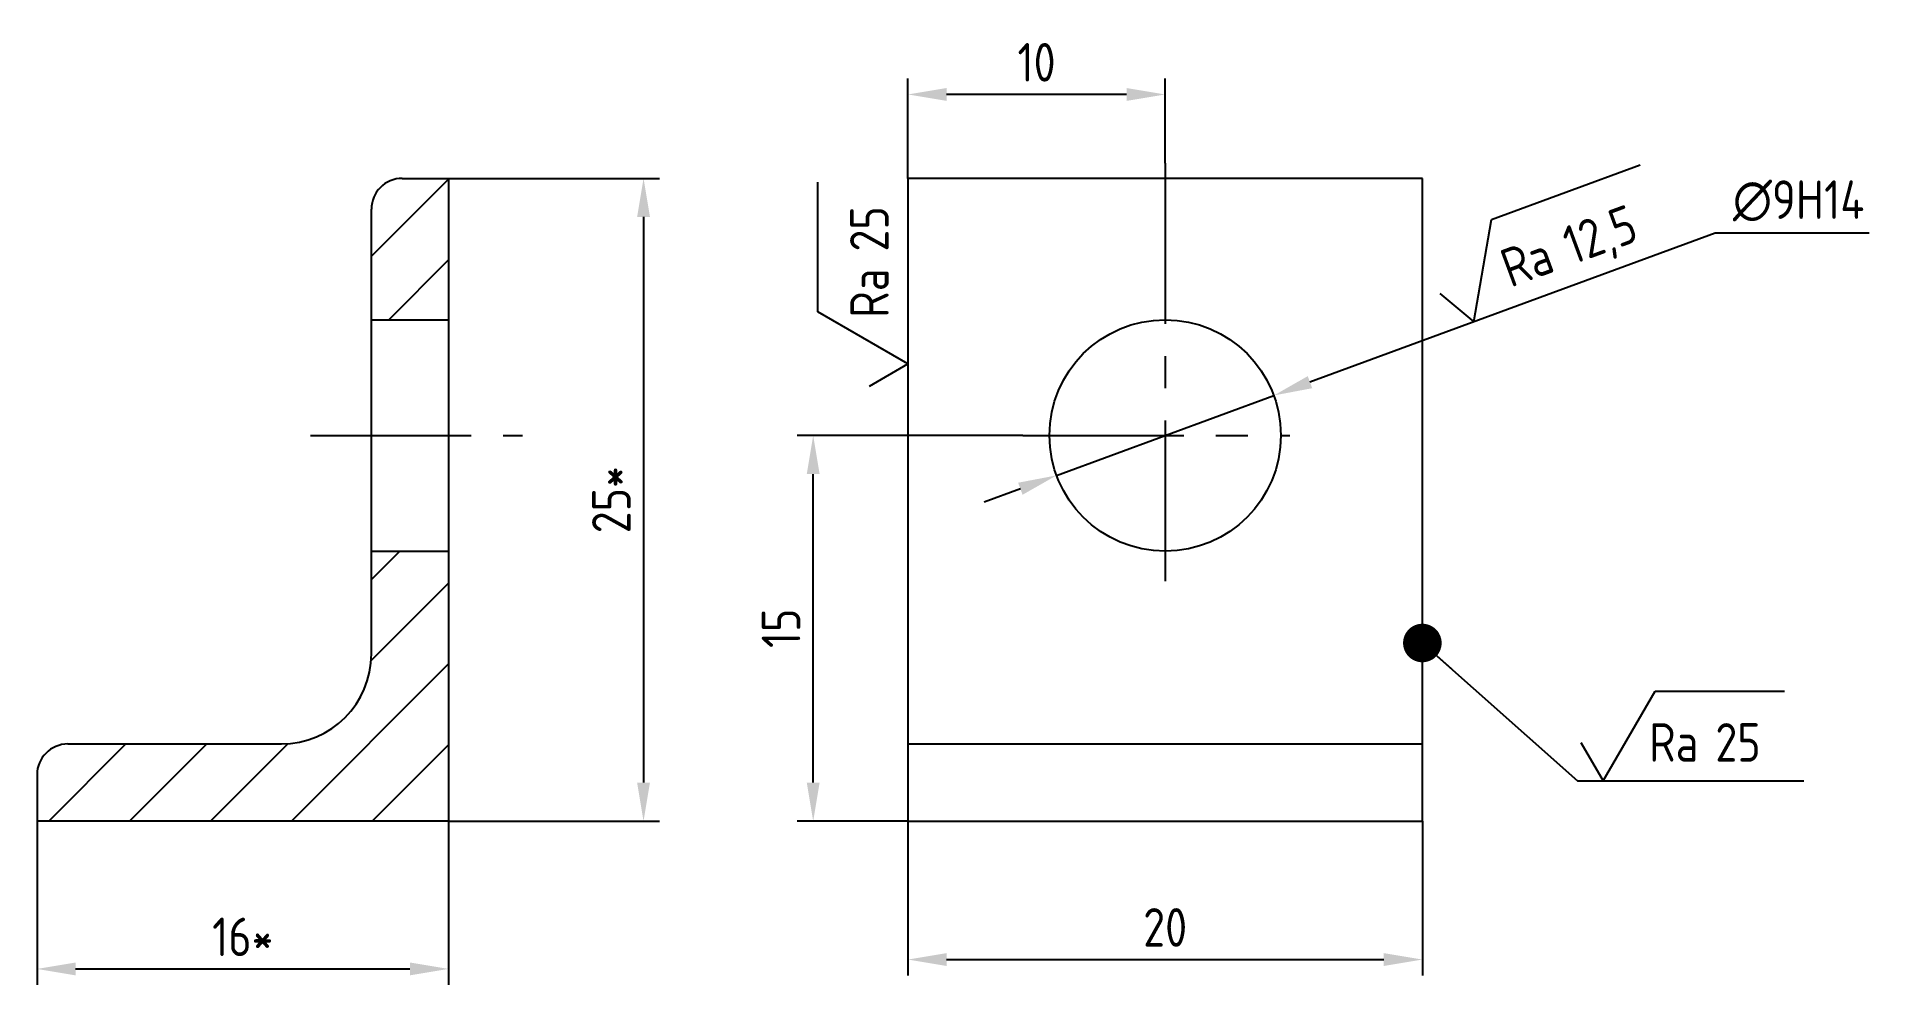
# Model space of a CAD drawing. Header units: millimetres. Extents: x 3 to 579, y 7 to 103.
# Drawn here: x 122.1 to 194, y 65.8 to 102.7 of the extents above; entities outside this region: 1.
import ezdxf

# ---------------------------------------------------------------- set-up
doc = ezdxf.new("R2010")
doc.units = ezdxf.units.MM
doc.header["$LTSCALE"] = 5
doc.linetypes.add('CENTER', pattern=[2, 1.25, -0.25, 0.25, -0.25])
for name, color, linetype in [('CEN', 5, 'CENTER'), ('Con', 6, 'Continuous'), ('DIM', 7, 'Continuous'), ('HATCH', 2, 'Continuous'), ('Text', 3, 'Continuous')]:
    doc.layers.add(name, color=color, linetype=linetype)
doc.styles.add('Style1', font='romans.shx', dxfattribs={"width": 0.8})
doc.dimstyles.new('Lin0.5', dxfattribs={"dimscale": 0.5, "dimtxt": 3, "dimasz": 3, "dimexe": 1.25, "dimexo": 0, "dimgap": 1, "dimtad": 1, "dimtoh": 1, "dimdec": 3, "dimtxsty": 'Style1', "dimcen": 2.5, "dimclrt": 3, "dimadec": 0, "dimazin": 0, "dimtfac": 1, "dimtdec": 3, "dimtmove": 0, "dimatfit": 3, "dimldrblk": 'DOT', "dimfxl": 1, "dimarcsym": 0})

# ---------------------------------------------------------------- blocks, each defined once
blk = doc.blocks.new('*D36')
at = {"layer": 'Defpoints', "color": 0, "transparency": 16777216}
for p in [(122.053, 72.222), (138.053, 72.222), (138.053, 66.472)]:
    blk.add_point(p, dxfattribs=at)
at = {"layer": 'DIM', "color": 0, "lineweight": -2, "transparency": 16777216}
for p, q in [((122.053, 72.222), (122.053, 65.847)), ((138.053, 72.222), (138.053, 65.847)), ((123.553, 66.472), (136.553, 66.472))]:
    blk.add_line(p, q, dxfattribs=at)
at = {"layer": 'DIM', "color": 0, "transparency": 16777216}
for points in [[(123.553, 66.722), (123.553, 66.222), (122.053, 66.472)], [(136.553, 66.722), (136.553, 66.222), (138.053, 66.472)]]:
    blk.add_solid(points, dxfattribs=at)
at = {"layer": 'DIM', "color": 3, "transparency": 16777216, "insert": (130.053, 67.722), "char_height": 1.5, "attachment_point": 5, "style": 'Style1'}
blk.add_mtext('16*', dxfattribs=at)
blk = doc.blocks.new('_Dot')
at = {"color": 0, "linetype": 'ByBlock', "lineweight": -2}
blk.add_line((-0.5, 0), (-1, 0), dxfattribs=at)
at = {"color": 0, "linetype": 'ByBlock', "const_width": 0.5}
blk.add_lwpolyline([(-0.25, 0, 1), (0.25, 0, 1)], format="xyb", close=True, dxfattribs=at)
blk = doc.blocks.new('*D37')
at = {"layer": 'Defpoints', "color": 0, "transparency": 16777216}
for p in [(155.916, 100.486), (155.916, 97.222), (165.916, 97.81)]:
    blk.add_point(p, dxfattribs=at)
at = {"layer": 'DIM', "color": 0, "lineweight": -2, "transparency": 16777216}
for p, q in [((155.916, 97.222), (155.916, 101.111)), ((165.916, 97.81), (165.916, 101.111)), ((164.416, 100.486), (157.416, 100.486))]:
    blk.add_line(p, q, dxfattribs=at)
at = {"layer": 'DIM', "color": 0, "transparency": 16777216}
for points in [[(157.416, 100.736), (157.416, 100.236), (155.916, 100.486)], [(164.416, 100.736), (164.416, 100.236), (165.916, 100.486)]]:
    blk.add_solid(points, dxfattribs=at)
at = {"layer": 'DIM', "color": 3, "transparency": 16777216, "insert": (160.916, 101.736), "char_height": 1.5, "attachment_point": 5, "style": 'Style1'}
blk.add_mtext('10', dxfattribs=at)
blk = doc.blocks.new('*D38')
at = {"layer": 'Defpoints', "color": 0, "transparency": 16777216}
for p in [(152.231, 87.222), (160.387, 87.222), (155.916, 72.222)]:
    blk.add_point(p, dxfattribs=at)
at = {"layer": 'DIM', "color": 0, "lineweight": -2, "transparency": 16777216}
for p, q in [((160.387, 87.222), (151.606, 87.222)), ((152.231, 73.722), (152.231, 85.722)), ((155.916, 72.222), (151.606, 72.222))]:
    blk.add_line(p, q, dxfattribs=at)
at = {"layer": 'DIM', "color": 0, "transparency": 16777216}
for points in [[(151.981, 85.722), (152.481, 85.722), (152.231, 87.222)], [(151.981, 73.722), (152.481, 73.722), (152.231, 72.222)]]:
    blk.add_solid(points, dxfattribs=at)
at = {"layer": 'DIM', "color": 3, "transparency": 16777216, "insert": (150.981, 79.722), "char_height": 1.5, "attachment_point": 5, "rotation": 90, "style": 'Style1'}
blk.add_mtext('15', dxfattribs=at)
blk = doc.blocks.new('*D39')
at = {"layer": 'Defpoints', "color": 0, "transparency": 16777216}
for p in [(170.139, 88.777), (161.693, 85.668)]:
    blk.add_point(p, dxfattribs=at)
at = {"layer": 'DIM', "color": 0, "lineweight": -2, "transparency": 16777216}
for p, q in [((187.305, 95.095), (171.547, 89.295)), ((193.291, 95.095), (187.305, 95.095)), ((161.693, 85.668), (170.139, 88.777)), ((160.286, 85.15), (158.878, 84.632))]:
    blk.add_line(p, q, dxfattribs=at)
at = {"layer": 'DIM', "color": 0, "transparency": 16777216}
for points in [[(171.461, 89.53), (171.633, 89.06), (170.139, 88.777)], [(160.199, 85.384), (160.372, 84.915), (161.693, 85.668)]]:
    blk.add_solid(points, dxfattribs=at)
at = {"layer": 'DIM', "color": 3, "transparency": 16777216, "insert": (190.548, 96.345), "char_height": 1.5, "attachment_point": 5, "style": 'Style1'}
blk.add_mtext('∅9Н14', dxfattribs=at)
blk = doc.blocks.new('sherISO_01')
at = {"layer": 'Text'}
blk.add_line((4.04, 7), (16.36, 7), dxfattribs=at)
blk.add_lwpolyline([(-1.73, 3), (0, 0), (4.04, 7)], dxfattribs=at)
at = {"layer": 'Text', "style": 'Style1', "width": 0.8}
blk.add_text('Ra', height=3, dxfattribs=at).set_placement((3.58, 1.5))
blk.add_attdef('12,5', (8.73, 1.5), '', height=3, dxfattribs=at)
blk = doc.blocks.new('*D40')
at = {"layer": 'Defpoints', "color": 0, "transparency": 16777216}
for p in [(138.053, 97.222), (138.053, 72.222), (145.635, 72.222)]:
    blk.add_point(p, dxfattribs=at)
at = {"layer": 'DIM', "color": 0, "lineweight": -2, "transparency": 16777216}
for p, q in [((138.053, 97.222), (146.26, 97.222)), ((145.635, 95.722), (145.635, 73.722)), ((138.053, 72.222), (146.26, 72.222))]:
    blk.add_line(p, q, dxfattribs=at)
at = {"layer": 'DIM', "color": 0, "transparency": 16777216}
for points in [[(145.385, 95.722), (145.885, 95.722), (145.635, 97.222)], [(145.385, 73.722), (145.885, 73.722), (145.635, 72.222)]]:
    blk.add_solid(points, dxfattribs=at)
at = {"layer": 'DIM', "color": 3, "transparency": 16777216, "insert": (144.385, 84.722), "char_height": 1.5, "attachment_point": 5, "rotation": 90, "style": 'Style1'}
blk.add_mtext('25*', dxfattribs=at)
blk = doc.blocks.new('*D41')
at = {"layer": 'Defpoints', "color": 0, "transparency": 16777216}
for p in [(155.916, 72.222), (175.916, 72.222), (175.916, 66.837)]:
    blk.add_point(p, dxfattribs=at)
at = {"layer": 'DIM', "color": 0, "lineweight": -2, "transparency": 16777216}
for p, q in [((155.916, 72.222), (155.916, 66.212)), ((175.916, 72.222), (175.916, 66.212)), ((157.416, 66.837), (174.416, 66.837))]:
    blk.add_line(p, q, dxfattribs=at)
at = {"layer": 'DIM', "color": 0, "transparency": 16777216}
for points in [[(157.416, 67.087), (157.416, 66.587), (155.916, 66.837)], [(174.416, 67.087), (174.416, 66.587), (175.916, 66.837)]]:
    blk.add_solid(points, dxfattribs=at)
at = {"layer": 'DIM', "color": 3, "transparency": 16777216, "insert": (165.916, 68.087), "char_height": 1.5, "attachment_point": 5, "style": 'Style1'}
blk.add_mtext('20', dxfattribs=at)
blk = doc.blocks.new('sherISO_04')
at = {"layer": 'Text'}
blk.add_line((4.04, 7), (14.12, 7), dxfattribs=at)
blk.add_lwpolyline([(-1.73, 3), (0, 0), (4.04, 7)], dxfattribs=at)
at = {"layer": 'Text', "style": 'Style1', "width": 0.8}
blk.add_text('Ra', height=3, dxfattribs=at).set_placement((3.58, 1.5))
blk.add_attdef('3,2', (8.73, 1.5), '', height=3, dxfattribs=at)

msp = doc.modelspace()

# ---------------------------------------------------------------- hatches: boundary and pattern name
at = {"layer": 'HATCH'}
h = msp.add_hatch(dxfattribs=at)
h.set_pattern_fill('ANSI31', color=256, scale=0.7, style=0)
h.paths.add_polyline_path([(135.053, 91.7223), (138.053, 91.7223), (138.053, 97.2223), (136.253, 97.2223, 0.4142136), (135.053, 96.0223)])
h.paths.add_polyline_path([(131.553, 75.2223), (123.253, 75.2223, 0.4142136), (122.053, 74.0223), (122.053, 72.2223), (138.053, 72.2223), (138.053, 82.7223), (135.053, 82.7223), (135.053, 78.7223, -0.4142136)])

# ---------------------------------------------------------------- linework, layer by layer
at = {"layer": 'CEN'}
for p, q in [((165.9164, 97.8103), (165.9164, 80.9912)), ((132.683, 87.2223), (140.9265, 87.2223)), ((160.3866, 87.2223), (170.7602, 87.2223))]:
    msp.add_line(p, q, dxfattribs=at)
at = {"layer": 'Con', "ltscale": 0.02418}
for p, q in [((136.253, 97.2223), (138.053, 97.2223)), ((138.053, 97.2223), (138.053, 72.2223)), ((135.053, 78.7223), (135.053, 96.0223)), ((123.253, 75.2223), (131.553, 75.2223)), ((155.9164, 75.2223), (175.9164, 75.2223)), ((122.053, 74.0223), (122.053, 72.2223)), ((138.053, 72.2223), (122.053, 72.2223))]:
    msp.add_line(p, q, dxfattribs=at)
at = {"layer": 'Con'}
for p, q in [((175.9164, 97.2223), (155.9164, 97.2223)), ((155.9164, 97.2223), (155.9164, 72.2223)), ((175.9164, 72.2223), (175.9164, 97.2223)), ((135.053, 91.7223), (138.053, 91.7223)), ((135.0614, 82.7223), (138.053, 82.7223)), ((155.9164, 72.2223), (175.9164, 72.2223))]:
    msp.add_line(p, q, dxfattribs=at)
msp.add_circle((165.9164, 87.2223), 4.5, dxfattribs=at)
at = {"layer": 'Con', "ltscale": 0.02418}
for centre, radius, start, end in [((136.253, 96.0223), 1.2, 90, 180), ((131.553, 78.7223), 3.5, 270, 0), ((123.253, 74.0223), 1.2, 90, 180)]:
    msp.add_arc(centre, radius, start, end, dxfattribs=at)
at = {"layer": 'Defpoints'}
msp.add_circle((563.1378, 22.366), 15.5005, dxfattribs=at)

# ---------------------------------------------------------------- block references
at = {"layer": 'DIM', "xscale": 0.5, "yscale": 0.5, "zscale": 0.5}
for name, p, rotation, values in [('sherISO_01', (177.9204, 91.6409), 20.20831265706515, {'12,5': '12,5'}), ('sherISO_04', (155.9164, 90.0102), 90, {'3,2': '25'})]:
    msp.add_blockref(name, p, dxfattribs=dict(at, rotation=rotation)).add_auto_attribs(values)
msp.add_blockref('sherISO_04', (182.942, 73.7824), dxfattribs=at).add_auto_attribs({'3,2': '25'})

# ---------------------------------------------------------------- dimensions: what is measured, and where the dimension line sits
at = {"layer": 'DIM'}
for base, p1, p2, override, picture, middle in [((155.9164, 100.4862), (165.9164, 97.8103), (155.9164, 97.2223), {"dimpost": ''}, '*D37', (160.9164, 101.7362)), ((138.053, 66.4721), (122.053, 72.2223), (138.053, 72.2223), {"dimpost": '*'}, '*D36', (130.053, 67.7221))]:
    dim = msp.add_linear_dim(base=base, p1=p1, p2=p2, dimstyle='Lin0.5', override=override, dxfattribs=at)
    dim.commit()
    dim.dimension.update_dxf_attribs({"geometry": picture, "text_midpoint": middle})
dim = msp.add_linear_dim(base=(145.6354, 72.2223), p1=(138.053, 97.2223), p2=(138.053, 72.2223), angle=90, dimstyle='Lin0.5', override={"dimpost": '*'}, dxfattribs=at)
dim.commit()
dim.dimension.update_dxf_attribs({"geometry": '*D40', "text_midpoint": (144.3854, 84.7223)})
dim = msp.add_diameter_dim_2p(p1=(161.6934, 85.6679), p2=(170.1394, 88.7768), dimstyle='Lin0.5', override={"dimpost": 'Н14'}, dxfattribs=at)
dim.commit()
dim.dimension.update_dxf_attribs({"geometry": '*D39', "text_midpoint": (190.5482, 95.0955), "dimtype": 163})
dim = msp.add_linear_dim(base=(152.2309, 87.2223), p1=(155.9164, 72.2223), p2=(160.3866, 87.2223), angle=90, dimstyle='Lin0.5', dxfattribs=at)
dim.commit()
dim.dimension.update_dxf_attribs({"geometry": '*D38', "text_midpoint": (150.9809, 79.7223)})
dim = msp.add_linear_dim(base=(175.9164, 66.8369), p1=(155.9164, 72.2223), p2=(175.9164, 72.2223), dimstyle='Lin0.5', dxfattribs=at)
dim.commit()
dim.dimension.update_dxf_attribs({"geometry": '*D41', "text_midpoint": (165.9164, 68.0869)})

# ---------------------------------------------------------------- leaders
msp.add_leader([(175.9164, 79.1492), (181.9527, 73.7824), (190.7453, 73.7824)], dimstyle='Lin0.5', dxfattribs=at)

doc.saveas('drawing.dxf')
